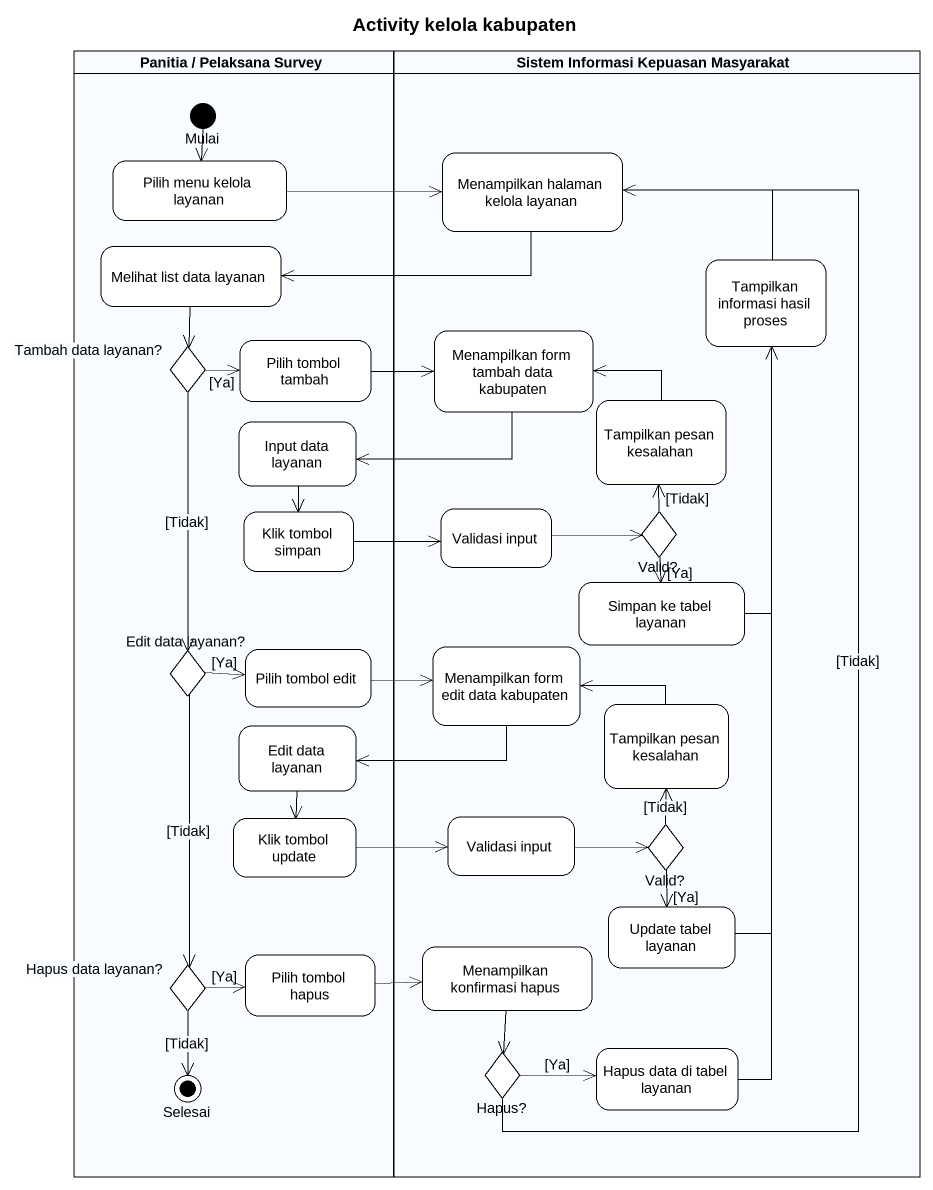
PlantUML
@startuml
title Activity kelola kabupaten
hide empty description
state "Panitia / Pelaksana Survey" as Panitia_Pelaksana_Survey <<partition>> {
  state Mulai <<start>> #FFFFFF
  state "Pilih menu kelola layanan" as Pilih_menu_kelola_layanan #FFFFFF
  state "Melihat list data layanan" as Melihat_list_data_layanan #FFFFFF
  state "Pilih tombol tambah" as Pilih_tombol_tambah #FFFFFF
  state "Tambah data layanan?" as Tambah_data_layanan <<choice>> #FFFFFF
  state "Input data layanan" as Input_data_layanan #FFFFFF
  state "Klik tombol simpan" as Klik_tombol_simpan #FFFFFF
  state "Edit data layanan?" as Edit_data_layanan <<choice>> #FFFFFF
  state "Pilih tombol edit" as Pilih_tombol_edit #FFFFFF
  state "Edit data layanan" as Edit_data_layanan_2 #FFFFFF
  state "Klik tombol update" as Klik_tombol_update #FFFFFF
  state "Hapus data layanan?" as Hapus_data_layanan <<choice>> #FFFFFF
  state "Pilih tombol hapus" as Pilih_tombol_hapus #FFFFFF
  state Selesai <<end>> #FFFFFF
}
state "Sistem Informasi Kepuasan Masyarakat" as Sistem_Informasi_Kepuasan <<partition>> {
  state "Menampilkan halaman kelola layanan" as Menampilkan_halaman_kelola #FFFFFF
  state "Tampilkan informasi hasil proses" as Tampilkan_informasi_hasil #FFFFFF
  state "Menampilkan form tambah data kabupaten" as Menampilkan_form_tambah #FFFFFF
  state "Tampilkan pesan kesalahan" as Tampilkan_pesan_kesalahan #FFFFFF
  state "Validasi input" as Validasi_input #FFFFFF
  state "Valid?" as Valid <<choice>> #FFFFFF
  state "Simpan ke tabel layanan" as Simpan_ke_tabel_layanan #FFFFFF
  state "Menampilkan form edit data kabupaten" as Menampilkan_form_edit_data #FFFFFF
  state "Tampilkan pesan kesalahan" as Tampilkan_pesan_kesalahan_2 #FFFFFF
  state "Validasi input" as Validasi_input_2 #FFFFFF
  state "Valid?" as Valid_2 <<choice>> #FFFFFF
  state "Update tabel layanan" as Update_tabel_layanan #FFFFFF
  state "Menampilkan konfirmasi hapus" as Menampilkan_konfirmasi_hapus #FFFFFF
  state "Hapus?" as Hapus <<choice>> #FFFFFF
  state "Hapus data di tabel layanan" as Hapus_data_di_tabel_layanan #FFFFFF
}
Mulai --> Pilih_menu_kelola_layanan
Menampilkan_halaman_kelola -left-> Melihat_list_data_layanan
Pilih_menu_kelola_layanan -right-> Menampilkan_halaman_kelola
Melihat_list_data_layanan --> Tambah_data_layanan
Tampilkan_informasi_hasil -left-> Menampilkan_halaman_kelola
Pilih_tombol_tambah -right-> Menampilkan_form_tambah
Menampilkan_form_tambah -left-> Input_data_layanan
Tambah_data_layanan -right-> Pilih_tombol_tambah : [Ya]
Tambah_data_layanan --> Edit_data_layanan : [Tidak]
Tampilkan_pesan_kesalahan -left-> Menampilkan_form_tambah
Input_data_layanan --> Klik_tombol_simpan
Klik_tombol_simpan -right-> Validasi_input
Validasi_input -right-> Valid
Valid -up-> Tampilkan_pesan_kesalahan : [Tidak]
Valid --> Simpan_ke_tabel_layanan : [Ya]
Simpan_ke_tabel_layanan -up-> Tampilkan_informasi_hasil
Edit_data_layanan -right-> Pilih_tombol_edit : [Ya]
Edit_data_layanan --> Hapus_data_layanan : [Tidak]
Pilih_tombol_edit -right-> Menampilkan_form_edit_data
Menampilkan_form_edit_data -left-> Edit_data_layanan_2
Edit_data_layanan_2 --> Klik_tombol_update
Tampilkan_pesan_kesalahan_2 -left-> Menampilkan_form_edit_data
Klik_tombol_update -right-> Validasi_input_2
Validasi_input_2 -right-> Valid_2
Valid_2 -up-> Tampilkan_pesan_kesalahan_2 : [Tidak]
Valid_2 --> Update_tabel_layanan : [Ya]
Update_tabel_layanan -up-> Tampilkan_informasi_hasil
Hapus_data_layanan -right-> Pilih_tombol_hapus : [Ya]
Hapus_data_layanan --> Selesai : [Tidak]
Pilih_tombol_hapus -right-> Menampilkan_konfirmasi_hapus
Menampilkan_konfirmasi_hapus --> Hapus
Hapus -up-> Menampilkan_halaman_kelola : [Tidak]
Hapus -right-> Hapus_data_di_tabel_layanan : [Ya]
Hapus_data_di_tabel_layanan -up-> Tampilkan_informasi_hasil
@enduml
